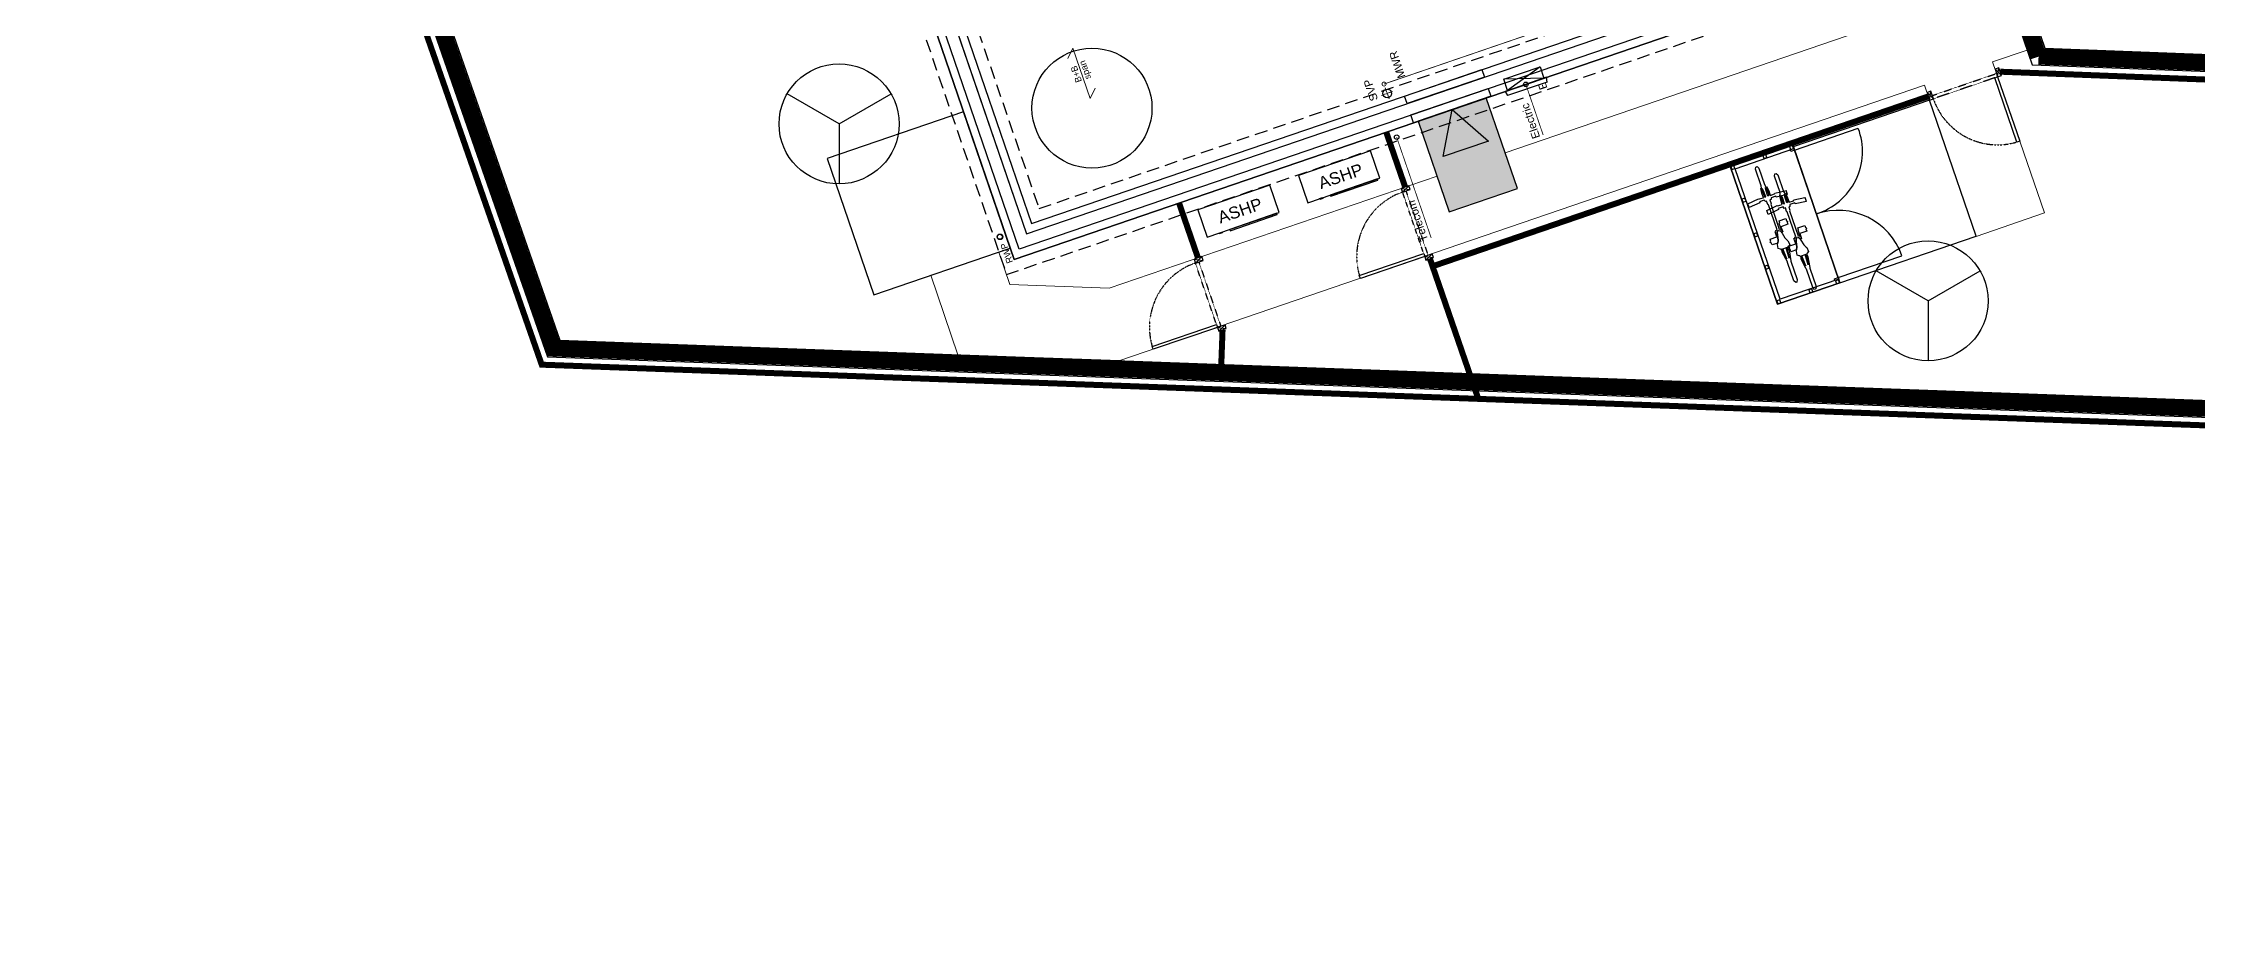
# Model space of a CAD drawing. Extents: x 287880777 to 288144713, y 62793326 to 63089570.
# Drawn here: x 287896322 to 287923253, y 62978732 to 62989810 of the extents above; entities that cross this region are included whole.
import ezdxf

# ---------------------------------------------------------------- set-up
doc = ezdxf.new("R2010")
doc.units = 0
doc.set_wipeout_variables(frame=1)
for name, pattern in [('CENTER', [2, 1.25, -0.25, 0.25, -0.25]), ('DASHED', [1.4, 0.7, -0.7]), ('HIDDEN', [9.525, 6.35, -3.175])]:
    doc.linetypes.add(name, pattern=pattern)
doc.layers.get('0').update_dxf_attribs({"color": 252})
for name, color, linetype in [('drier', 3, 'Continuous'), ('NAR DETAIL', 2, 'Continuous'), ('NAR EXTERNAL WALLS', 2, 'Continuous'), ('NAR PATIO', 3, 'Continuous'), ('NAR TENURE', 211, 'Continuous'), ('Wain-Drainage Foul', 6, 'Continuous'), ('Wain-Drainage Foul Text', 2, 'Continuous'), ('Wain-Electrics', 3, 'Continuous'), ('Wain-Foundation acessories', 9, 'Continuous'), ('Wain-Foundation Line', 9, 'Continuous'), ('Wain-Meter box', 9, 'Continuous'), ('Wain-RWP', 9, 'Continuous'), ('Wain-Services Run (Electric)', 10, 'Continuous'), ('Wain-Services Run (Telecom)', 190, 'Continuous'), ('Wain-Wall (External)', 4, 'Continuous')]:
    doc.layers.add(name, color=color, linetype=linetype)
for name, color, linetype, lineweight in [('NAR CBF', 34, 'FENCELINE2', 0), ('NAR M4(2)', 94, 'Continuous', 30), ('NAR PATHS', 3, 'Continuous', 0), ('Wain-Text', 2, 'Continuous', 25)]:
    doc.layers.add(name, color=color, linetype=linetype, lineweight=lineweight)
for name, color, linetype, true_color in [('NAR DOOR OPENINGS', 140, 'Continuous', 0x00bfff), ('NAR EV CHARGING POINT', 3, 'Continuous', 0x00ff00), ('NAR HIT AND MISS', 30, 'DASHED', 0xeb7500), ('RL-Fittings', 252, 'Continuous', 0x8f8f8e), ('Wain-Services Run (Water', 145, 'Continuous', 0x3481b8)]:
    doc.layers.add(name, color=color, linetype=linetype, true_color=true_color)
for name, color, linetype, lineweight, true_color in [('NAR Retaining Wall', 222, 'Continuous', 13, 0xcc0099), ('Wain-Mains Water Riser', 152, 'Continuous', 25, 0x2776bb), ('Wain-Mains Water Riser Text', 152, 'Continuous', 25, 0x2776bb)]:
    doc.layers.add(name, color=color, linetype=linetype, lineweight=lineweight, true_color=true_color)
doc.styles.get("Standard").update_dxf_attribs({"font": 'arial.ttf'})
doc.linetypes.add('FENCELINE2', pattern='A,0.25,-0.1,[132,ltypeshp.shx,S=0.1,R=0,X=-0.1,Y=0],-0.1,1', length=1.45)

# ---------------------------------------------------------------- blocks, each defined once
blk = doc.blocks.new('Drainage Pipe')
at = {"linetype": 'CENTER', "lineweight": 13, "ltscale": 20}
for p, q in [((-41681, 78687), (-41831, 78687)), ((-41756, 78762), (-41756, 78612))]:
    blk.add_line(p, q, dxfattribs=at)
blk.add_circle((-41756, 78687), 55)
blk = doc.blocks.new('Wall mounted meter - Electric (Plan)')
blk.add_wipeout([(-7157, 85115), (-7157, 84635), (-7007, 84635), (-7007, 85115)])
for p, q in [((-7217, 85137), (-7157, 85147)), ((-7217, 85137), (-7217, 84613)), ((-7157, 85147), (-7157, 84603)), ((-7007, 85115), (-7157, 85115)), ((-7007, 84635), (-7007, 85115)), ((-7157, 84603), (-7217, 84613)), ((-7157, 84635), (-7007, 84635))]:
    blk.add_line(p, q)
at = {"color": 9}
for p, q in [((-7157, 85115), (-7007, 84635)), ((-7007, 85115), (-7157, 84635))]:
    blk.add_line(p, q, dxfattribs=at)
at = {"lineweight": 0, "insert": (-7368, 85117), "char_height": 100, "width": 133.81, "attachment_point": 1, "line_spacing_factor": 0.9}
blk.add_mtext('\\A1;\\pi78.42052,t378.42052;{\\fCalibri|b0|i0|c0|p34;E}', dxfattribs=at)
blk = doc.blocks.new('RWP')
for radius in [35, 31.5]:
    blk.add_circle((35, 35), radius)
blk = doc.blocks.new('Span symbol - Beam & block')
at = {"linetype": 'Continuous', "lineweight": 13}
for p, q in [((-5342, 71790), (-6007, 71790)), ((-6007, 71790), (-5906, 71689)), ((-5442, 71890), (-5342, 71790))]:
    blk.add_line(p, q, dxfattribs=at)
at = {"insert": (-5770, 71896), "char_height": 80, "attachment_point": 1, "line_spacing_factor": 0.9}
blk.add_mtext('B+B\\Pspan', dxfattribs=at)
blk = doc.blocks.new('A$Cee92f38c')
at = {"layer": 'NAR M4(2)', "ltscale": 10, "transparency": 33554585}
h = blk.add_hatch(color=256, dxfattribs=at)
h.dxf.hatch_style = 1
h.paths.add_polyline_path([(0, 1.2), (0.9, 1.2), (0.9, 0), (0, 0)])
at = {"layer": 'NAR M4(2)', "ltscale": 0.25}
blk.add_lwpolyline([(0, 1.2), (0, 0), (0.9, 0), (0.9, 1.2)], close=True, dxfattribs=at)
blk = doc.blocks.new('A$C3d9247a0')
at = {"layer": 'NAR DOOR OPENINGS', "transparency": 33554610}
h = blk.add_hatch(color=256, dxfattribs=at)
h.dxf.hatch_style = 1
h.paths.add_polyline_path([(450, 1200), (150, 680), (750, 680)])
at = {"layer": 'NAR DOOR OPENINGS'}
blk.add_lwpolyline([(450, 1200), (150, 680), (750, 680)], close=True, dxfattribs=at)
at = {"layer": 'NAR M4(2)', "ltscale": 10, "transparency": 33554585, "xscale": -1000, "yscale": 1000, "zscale": 1000}
blk.add_blockref('A$Cee92f38c', (900, 0), dxfattribs=at)
blk = doc.blocks.new('A$Cfbc31330')
at = {"layer": 'RL-Fittings', "ltscale": 0.859024}
for p, q in [((0, 0.288), (0.033, 0.305)), ((0.033, 0.305), (0.301, 0.305)), ((0.301, 0.305), (0.309, 0.305)), ((0.309, 0.305), (0.459, 0.331)), ((0.467, 0.314), (0.351, 0.297)), ((0.351, 0.297), (0.501, 0.306)), ((0.459, 0.331), (0.484, 0.322)), ((0.501, 0.306), (0.467, 0.314)), ((0.484, 0.322), (0.509, 0.331)), ((0.501, 0.322), (0.501, 0.239)), ((0.509, 0.339), (0.526, 0.364)), ((0.509, 0.331), (0.509, 0.339)), ((0.526, 0.364), (0.584, 0.356)), ((0.584, 0.356), (0.601, 0.347)), ((0.601, 0.431), (0.634, 0.431)), ((0.601, 0.347), (0.601, 0.431)), ((0.601, 0.347), (0.634, 0.331)), ((0.634, 0.331), (0.601, 0.347)), ((0.634, 0.439), (0.651, 0.439)), ((0.634, 0.431), (0.634, 0.439)), ((0.634, 0.331), (0.71, 0.314)), ((0.71, 0.314), (0.634, 0.331)), ((0.651, 0.439), (0.651, 0.431)), ((0.651, 0.431), (0.684, 0.431)), ((0.684, 0.431), (0.685, 0.331)), ((0.685, 0.331), (0.76, 0.331)), ((0.71, 0.314), (0.743, 0.306)), ((0.743, 0.306), (0.71, 0.314)), ((0.743, 0.306), (0.76, 0.289)), ((0.76, 0.289), (0.743, 0.306)), ((0.76, 0.331), (0.76, 0.314)), ((0.76, 0.314), (0.776, 0.314)), ((0.776, 0.314), (0.776, 0.297)), ((1.144, 0.298), (1.152, 0.306)), ((1.152, 0.306), (1.202, 0.306)), ((1.194, 0.561), (1.252, 0.561)), ((1.211, 0.402), (1.194, 0.561)), ((1.202, 0.323), (1.227, 0.331)), ((1.202, 0.306), (1.202, 0.323)), ((1.227, 0.402), (1.211, 0.402)), ((1.227, 0.331), (1.227, 0.402)), ((1.252, 0.561), (1.269, 0.402)), ((1.269, 0.402), (1.261, 0.394)), ((1.265, 0.398), (1.261, 0.331)), ((1.261, 0.331), (1.327, 0.331)), ((1.269, 0.314), (1.261, 0.298)), ((1.386, 0.315), (1.269, 0.314)), ((1.327, 0.331), (1.394, 0.323)), ((1.352, 0.298), (1.386, 0.306)), ((1.394, 0.323), (1.394, 0.315)), ((1.394, 0.315), (1.428, 0.306)), ((1.428, 0.306), (1.67, 0.306)), ((1.67, 0.306), (1.698, 0.292)), ((0, 0.272), (0, 0.288)), ((0.033, 0.255), (0, 0.272)), ((0.301, 0.255), (0.033, 0.255)), ((0.309, 0.255), (0.301, 0.255)), ((0.459, 0.23), (0.309, 0.255)), ((0.468, 0.247), (0.351, 0.264)), ((0.351, 0.264), (0.501, 0.255)), ((0.484, 0.239), (0.459, 0.23)), ((0.501, 0.255), (0.468, 0.247)), ((0.509, 0.23), (0.484, 0.239)), ((0.509, 0.222), (0.509, 0.23)), ((0.526, 0.197), (0.509, 0.222)), ((0.584, 0.205), (0.526, 0.197)), ((0.601, 0.214), (0.584, 0.205)), ((0.635, 0.231), (0.601, 0.214)), ((0.71, 0.247), (0.635, 0.231)), ((0.743, 0.256), (0.71, 0.247)), ((0.726, 0.247), (0.718, 0.247)), ((0.726, 0.231), (0.726, 0.247)), ((0.801, 0.231), (0.726, 0.231)), ((0.76, 0.272), (0.743, 0.256)), ((0.76, 0.289), (0.76, 0.281)), ((0.76, 0.281), (0.76, 0.289)), ((0.76, 0.247), (0.76, 0.239)), ((0.776, 0.247), (0.76, 0.247)), ((0.76, 0.239), (0.852, 0.239)), ((0.776, 0.297), (1.144, 0.298)), ((0.776, 0.264), (0.776, 0.247)), ((1.144, 0.264), (0.776, 0.264)), ((0.802, 0.13), (0.801, 0.231)), ((0.835, 0.13), (0.802, 0.13)), ((0.835, 0.122), (0.835, 0.13)), ((0.852, 0.122), (0.835, 0.122)), ((0.852, 0.239), (0.852, 0.231)), ((0.852, 0.231), (0.885, 0.231)), ((0.885, 0.131), (0.852, 0.13)), ((0.852, 0.13), (0.852, 0.122)), ((0.885, 0.231), (0.885, 0.131)), ((1.152, 0.256), (1.144, 0.264)), ((1.202, 0.256), (1.152, 0.256)), ((1.194, 0.001), (1.211, 0.16)), ((1.194, 0), (1.253, 0)), ((1.202, 0.239), (1.202, 0.256)), ((1.227, 0.231), (1.202, 0.239)), ((1.211, 0.16), (1.227, 0.16)), ((1.227, 0.16), (1.227, 0.231)), ((1.269, 0.16), (1.252, 0.001)), ((1.261, 0.298), (1.352, 0.298)), ((1.261, 0.264), (1.352, 0.264)), ((1.269, 0.248), (1.261, 0.264)), ((1.261, 0.231), (1.261, 0.168)), ((1.327, 0.231), (1.261, 0.231)), ((1.261, 0.168), (1.269, 0.16)), ((1.386, 0.248), (1.269, 0.248)), ((1.394, 0.239), (1.327, 0.231)), ((1.352, 0.264), (1.386, 0.256)), ((1.428, 0.256), (1.394, 0.248)), ((1.394, 0.248), (1.394, 0.239)), ((1.67, 0.256), (1.428, 0.256)), ((1.698, 0.271), (1.67, 0.256)), ((1.698, 0.292), (1.698, 0.271))]:
    blk.add_line(p, q, dxfattribs=at)

msp = doc.modelspace()

# ---------------------------------------------------------------- linework, layer by layer
at = {"layer": 'drier'}
for p, q in [((287906270, 62988799), (287905620, 62989174)), ((287906270, 62988799), (287906920, 62989174)), ((287906270, 62988799), (287906270, 62988049)), ((287919880, 62986586), (287919231, 62986961)), ((287919880, 62986586), (287920530, 62986961)), ((287919880, 62986586), (287919880, 62985836))]:
    msp.add_line(p, q, dxfattribs=at)
for centre in [(287906270, 62988799), (287919880, 62986586)]:
    msp.add_circle(centre, 750, dxfattribs=at)
at = {"layer": 'NAR CBF', "ltscale": 1200, "transparency": 33554687, "const_width": 75}
msp.add_lwpolyline([(287920782, 62989452), (287924502, 62989310), (287924344, 62984992)], dxfattribs=at)
at = {"layer": 'NAR CBF', "ltscale": 1200, "transparency": 33554687, "const_width": 75, "elevation": 0}
for points in [[(287913108, 62988697), (287913345, 62988010)], [(287910519, 62987810), (287910756, 62987123)], [(287913655, 62987112), (287914259, 62985361)], [(287911063, 62986224), (287911047, 62985793)]]:
    msp.add_lwpolyline(points, dxfattribs=at)
at = {"layer": 'NAR DETAIL', "linetype": 'DASHED', "ltscale": 0.005, "flags": 128}
msp.add_lwpolyline([(287920750, 62989388), (287919946, 62989113), (287919932, 62989154), (287920736, 62989430)], close=True, dxfattribs=at)
at = {"layer": 'NAR DETAIL', "flags": 128}
for points in [[(287920750, 62989388), (287921026, 62988584), (287920990, 62988572), (287920714, 62989376)], [(287920718, 62989483), (287920750, 62989388), (287920798, 62989404), (287920765, 62989499)], [(287919867, 62989191), (287919899, 62989097), (287919946, 62989113), (287919914, 62989207)]]:
    msp.add_lwpolyline(points, close=True, dxfattribs=at)
for points in [[(287920798, 62989404), (287920718, 62989483)], [(287920750, 62989388), (287920765, 62989499)], [(287919946, 62989113), (287919867, 62989191)], [(287919899, 62989097), (287919914, 62989207)]]:
    msp.add_lwpolyline(points, dxfattribs=at)
at = {"layer": 'NAR DETAIL', "elevation": 0, "flags": 128}
for points in [[(287913028, 62988122), (287912911, 62988463), (287912012, 62988155), (287912129, 62987814)], [(287911771, 62987692), (287911654, 62988032), (287910755, 62987725), (287910872, 62987384)], [(287913392, 62988026), (287913297, 62987993), (287913313, 62987946), (287913408, 62987978)], [(287910802, 62987139), (287910708, 62987107), (287910724, 62987059), (287910819, 62987092)], [(287913589, 62987142), (287912785, 62986867), (287912772, 62986902), (287913577, 62987178)], [(287913683, 62987174), (287913589, 62987142), (287913605, 62987095), (287913700, 62987127)], [(287910999, 62986255), (287910195, 62985980), (287910183, 62986016), (287910987, 62986291)], [(287911094, 62986288), (287910999, 62986255), (287911016, 62986208), (287911110, 62986240)]]:
    msp.add_lwpolyline(points, close=True, dxfattribs=at)
at = {"layer": 'NAR DETAIL', "ltscale": 0.5}
msp.add_lwpolyline([(287917999, 62986543), (287918779, 62986810), (287918188, 62988537), (287917407, 62988270), (287917999, 62986543)], dxfattribs=at)
msp.add_lwpolyline([(287918779, 62986810), (287917999, 62986543), (287917407, 62988270), (287918188, 62988537)], close=True, dxfattribs=at)
at = {"layer": 'NAR DETAIL', "elevation": 0}
for points in [[(287912414, 62987894), (287913003, 62988096), (287912998, 62988112), (287912409, 62987910)], [(287911157, 62987463), (287911746, 62987665), (287911741, 62987681), (287911152, 62987480)], [(287912317, 62987868), (287912279, 62987855), (287912276, 62987865), (287912313, 62987878)], [(287911060, 62987438), (287911022, 62987425), (287911019, 62987434), (287911056, 62987447)]]:
    msp.add_lwpolyline(points, close=True, dxfattribs=at)
at = {"layer": 'NAR DETAIL', "elevation": 0, "flags": 128}
for points in [[(287913297, 62987993), (287913408, 62987978)], [(287913313, 62987946), (287913392, 62988026)], [(287910708, 62987107), (287910819, 62987092)], [(287910724, 62987059), (287910802, 62987139)], [(287913589, 62987142), (287913700, 62987127)], [(287913605, 62987095), (287913683, 62987174)], [(287911016, 62986208), (287911094, 62986288)], [(287910999, 62986255), (287911110, 62986240)]]:
    msp.add_lwpolyline(points, dxfattribs=at)
at = {"layer": 'NAR DETAIL', "linetype": 'DASHED', "ltscale": 0.005, "elevation": 0, "flags": 128}
for points in [[(287913589, 62987142), (287913313, 62987946), (287913355, 62987960), (287913630, 62987156)], [(287910999, 62986255), (287910724, 62987059), (287910766, 62987074), (287911041, 62986269)]]:
    msp.add_lwpolyline(points, close=True, dxfattribs=at)
at = {"layer": 'NAR DETAIL', "linetype": 'DASHED', "ltscale": 0.2}
for centre, start, end in [((287920750, 62989388), 198.9046, 286.4847), ((287913589, 62987142, 0), 108.9046, 196.4847), ((287910999, 62986255, 0), 108.9046, 196.4847)]:
    msp.add_arc(centre, 850, start, end, dxfattribs=at)
at = {"layer": 'NAR EXTERNAL WALLS'}
for points in [[(287916342, 63004335), (287921339, 62989746), (287924828, 62989613), (287924670, 62985295)], [(287916139, 63004266), (287921183, 62989536), (287924605, 62989407), (287924455, 62985303)]]:
    msp.add_lwpolyline(points, dxfattribs=at)
at = {"layer": 'NAR PATIO'}
msp.add_lwpolyline([(287918779, 62986810), (287920482, 62987394), (287919899, 62989097), (287918196, 62988513)], close=True, dxfattribs=at)
at = {"layer": 'NAR PATIO', "elevation": 0}
msp.add_lwpolyline([(287906705, 62986663), (287908408, 62987246), (287907825, 62988949), (287906122, 62988366)], close=True, dxfattribs=at)
at = {"layer": 'NAR Retaining Wall', "linetype": 'DASHED', "ltscale": 250, "const_width": 200}
for points in [[(287916240, 63004300), (287921261, 62989641)], [(287921261, 62989641), (287924717, 62989510), (287924563, 62985299)]]:
    msp.add_lwpolyline(points, dxfattribs=at)
at = {"layer": 'NAR TENURE'}
msp.add_circle((287909431, 62988997), 750, dxfattribs=at)
at = {"layer": 'RL-Fittings', "ltscale": 0.859024}
for p, q in [((287918211, 62988471), (287919008, 62988744)), ((287918757, 62986877), (287919554, 62987150))]:
    msp.add_line(p, q, dxfattribs=at)
at = {"layer": 'RL-Fittings', "ltscale": 0.859024, "flags": 128}
for points in [[(287918757, 62986877), (287918779, 62986810), (287917999, 62986543), (287917407, 62988270), (287918188, 62988537), (287918204, 62988490)], [(287918763, 62986858), (287918030, 62986607), (287917471, 62988239), (287918204, 62988490)]]:
    msp.add_lwpolyline(points, dxfattribs=at)
for points in [[(287918160, 62988480), (287918198, 62988493), (287918185, 62988531), (287918147, 62988518), (287918160, 62988480)], [(287918163, 62988455), (287918157, 62988474), (287918204, 62988490), (287918211, 62988471), (287918163, 62988455)], [(287917427, 62988229), (287917465, 62988242), (287917452, 62988280), (287917414, 62988267), (287917427, 62988229)], [(287917828, 62988366), (287917866, 62988379), (287917853, 62988417), (287917815, 62988404), (287917828, 62988366)], [(287917567, 62987819), (287917605, 62987832), (287917592, 62987870), (287917554, 62987857), (287917567, 62987819)], [(287917715, 62987388), (287917753, 62987401), (287917740, 62987439), (287917702, 62987426), (287917715, 62987388)], [(287917853, 62986983), (287917891, 62986996), (287917878, 62987034), (287917840, 62987021), (287917853, 62986983)], [(287918716, 62986842), (287918709, 62986860), (287918757, 62986877), (287918763, 62986858), (287918716, 62986842)], [(287918735, 62986801), (287918773, 62986814), (287918760, 62986851), (287918722, 62986838), (287918735, 62986801)], [(287918002, 62986550), (287918040, 62986562), (287918027, 62986600), (287917989, 62986587), (287918002, 62986550)], [(287918403, 62986687), (287918441, 62986700), (287918428, 62986738), (287918390, 62986725), (287918403, 62986687)]]:
    msp.add_lwpolyline(points, close=True, dxfattribs=at)
at = {"layer": 'RL-Fittings', "ltscale": 0.859024}
for centre, radius, start, end in [((287918239, 62988457), 821, 287.3621, 20.445), ((287918753, 62986869), 849, 19.3072, 108.4999)]:
    msp.add_arc(centre, radius, start, end, dxfattribs=at)
at = {"layer": 'Wain-Foundation Line', "linetype": 'HIDDEN', "ltscale": 25, "elevation": 0}
for points in [[(287916358, 62997448), (287914196, 63003761), (287902962, 62999913), (287905351, 62992936), (287906203, 62993228), (287908364, 62986915), (287919599, 62990762), (287917209, 62997740)], [(287907852, 62990417), (287908769, 62987741), (287918773, 62991167), (287918141, 62993013), (287913114, 62991291), (287912830, 62992121)]]:
    msp.add_lwpolyline(points, close=True, dxfattribs=at)
at = {"layer": 'Wain-Mains Water Riser', "lineweight": 0}
msp.add_circle((287913081, 62989298, 0), 25, dxfattribs=at)
at = {"layer": 'Wain-Services Run (Telecom)', "const_width": 10, "elevation": 0}
msp.add_lwpolyline([(287913239, 62988633), (287913671, 62987371)], dxfattribs=at)
at = {"layer": 'Wain-Services Run (Telecom)'}
msp.add_circle((287913239, 62988633, 0), 29, dxfattribs=at)
at = {"layer": 'Wain-Services Run (Water', "const_width": 10, "elevation": 0}
msp.add_lwpolyline([(287913081, 62989298), (287920976, 62992001)], dxfattribs=at)
at = {"layer": 'Wain-Wall (External)', "elevation": 0}
for points in [[(287906295, 62993417), (287908457, 62987104), (287919410, 62990855), (287917117, 62997551), (287916265, 62997259), (287914104, 63003572), (287903151, 62999821), (287905444, 62993125)], [(287913335, 62989147), (287914303, 62989479), (287914335, 62989384), (287913368, 62989053)], [(287913416, 62988911), (287914384, 62989242), (287914417, 62989145), (287913450, 62988814)]]:
    msp.add_lwpolyline(points, close=True, dxfattribs=at)
for points in [[(287906565, 62993407), (287908614, 62987425), (287919089, 62991012), (287917566, 62995461)], [(287907655, 62990534), (287908676, 62987552), (287918962, 62991074), (287918225, 62993226)]]:
    msp.add_lwpolyline(points, dxfattribs=at)

# ---------------------------------------------------------------- block references
at = {"layer": 'NAR EV CHARGING POINT', "ltscale": 0.5, "xscale": 900, "yscale": 900, "zscale": 900, "rotation": 108.9035456239108}
for p in [(287918472, 62986899), (287918708, 62986814)]:
    msp.add_blockref('A$Cfbc31330', p, dxfattribs=at)
at = {"layer": 'Wain-Drainage Foul', "lineweight": 0, "rotation": 108.9035456239137}
msp.add_blockref('Drainage Pipe', (287974036, 63054177, 0), dxfattribs=at)
at = {"layer": 'Wain-Foundation acessories', "rotation": 108.9035456239137}
msp.add_blockref('Span symbol - Beam & block', (287975380, 63018058, 0), dxfattribs=at)
at = {"layer": 'Wain-RWP', "rotation": 288.9035456239137}
msp.add_blockref('RWP', (287908236, 62987409, 0), dxfattribs=at)

# ---------------------------------------------------------------- texts
at = {"layer": 'Wain-Drainage Foul Text', "insert": (287912913, 62989073, 0), "char_height": 100, "attachment_point": 1, "rotation": 108.9035, "line_spacing_factor": 0.9}
msp.add_mtext('\\A1;{\\fArial|b0|i0|c0|p34;SVP}', dxfattribs=at)
at = {"layer": 'Wain-Electrics', "lineweight": 0, "char_height": 150, "width": 2397.38, "attachment_point": 7, "rotation": 18.9035, "line_spacing_factor": 0.9}
for insert in [(287912293, 62987980, 0), (287911036, 62987550, 0)]:
    msp.add_mtext('\\A1;ASHP ', dxfattribs=dict(at, insert=insert))
at = {"layer": 'Wain-Mains Water Riser Text', "lineweight": 0, "insert": (287913142, 62989689, 0), "char_height": 100, "attachment_point": 3, "rotation": 108.9035, "line_spacing_factor": 0.9}
msp.add_mtext('MWR', dxfattribs=at)
at = {"layer": 'Wain-RWP', "insert": (287908365, 62987182, 0), "char_height": 80, "attachment_point": 5, "rotation": 108.9035, "line_spacing_factor": 0.9}
msp.add_mtext('RWP', dxfattribs=at)
at = {"layer": 'Wain-Services Run (Telecom)'}
msp.add_text('Telecom', height=100, rotation=108.9035, dxfattribs=at).set_placement((287913634, 62987348, 0))
at = {"layer": 'Wain-Text', "lineweight": 0, "char_height": 150, "width": 2397.38, "attachment_point": 7, "rotation": 18.9035, "line_spacing_factor": 0.9}
for insert in [(287912293, 62987980, 0), (287911036, 62987550, 0)]:
    msp.add_mtext('\\A1;ASHP ', dxfattribs=dict(at, insert=insert))

# ---------------------------------------------------------------- next in the draw order: block references
at = {"layer": 'Wain-Meter box', "xscale": -1, "rotation": 288.9035456239137}
msp.add_blockref('Wall mounted meter - Electric (Plan)', (287832237, 62968568, 0), dxfattribs=at)

# ---------------------------------------------------------------- next in the draw order: linework, layer by layer
at = {"layer": 'Defpoints', "elevation": 0}
msp.add_lwpolyline([(287908457, 62987104), (287906295, 62993417), (287905444, 62993125), (287903151, 62999821), (287914104, 63003572), (287916265, 62997259), (287917117, 62997551), (287919410, 62990855)], close=True, dxfattribs=at)
at = {"layer": 'NAR CBF', "ltscale": 1200, "transparency": 33554687, "const_width": 75}
msp.add_lwpolyline([(287913703, 62987024), (287919883, 62989143)], dxfattribs=at)
at = {"layer": 'NAR EXTERNAL WALLS', "elevation": 0}
for points in [[(287882628, 63039071), (287885860, 63031088), (287893115, 63013167), (287895078, 63007537), (287902626, 62985886), (287914385, 62985456), (287924441, 62985089), (287945274, 62984328), (287975617, 62983220), (287981499, 62983006)], [(287886171, 63030892), (287893316, 63013243), (287895281, 63007608), (287902781, 62986095), (287914393, 62985671), (287924449, 62985303), (287945282, 62984543), (287975624, 62983435), (287981507, 62983220)]]:
    msp.add_lwpolyline(points, dxfattribs=at)
at = {"layer": 'NAR HIT AND MISS', "linetype": 'DASHED', "ltscale": 500, "transparency": 33554687, "const_width": 75}
msp.add_lwpolyline([(288015299, 62979191), (288015304, 62978770), (287999220, 62979356), (287992855, 62982491), (287981803, 62982894), (287975613, 62983120), (287945271, 62984228), (287924438, 62984989), (287914382, 62985356), (287902554, 62985788), (287894983, 63007504), (287893021, 63013132), (287885790, 63030994)], dxfattribs=at)
at = {"layer": 'NAR PATHS', "elevation": 0}
msp.add_lwpolyline([(287919976, 62990282), (287914594, 62988439), (287914359, 62989125), (287913508, 62988834), (287913743, 62988147), (287909647, 62986745), (287908406, 62986790), (287908266, 62987197), (287907415, 62986906), (287907755, 62985913), (287909781, 62985839), (287919835, 62989283), (287920482, 62987393), (287921334, 62987685), (287920687, 62989574), (287921119, 62989722), (287917088, 63001493)], dxfattribs=at)
at = {"layer": 'NAR Retaining Wall', "linetype": 'DASHED', "ltscale": 250, "const_width": 200}
msp.add_lwpolyline([(287981503, 62983113), (287975620, 62983328), (287945278, 62984435), (287924445, 62985196), (287914389, 62985563), (287902703, 62985990), (287895179, 63007572), (287893216, 63013205), (287885960, 63031128), (287882728, 63039111)], dxfattribs=at)
at = {"layer": 'Wain-Services Run (Electric)', "const_width": 10, "elevation": 0}
msp.add_lwpolyline([(287914853, 62989294), (287915070, 62988660)], dxfattribs=at)
at = {"layer": 'Wain-Services Run (Electric)'}
msp.add_circle((287914853, 62989294, 0), 29, dxfattribs=at)
at = {"layer": 'Wain-Wall (External)', "elevation": 0}
msp.add_lwpolyline([(287906359, 62993547), (287905507, 62993255), (287903281, 62999757), (287914040, 63003441), (287916202, 62997129), (287917053, 62997420), (287919280, 62990919), (287908521, 62987234)], close=True, dxfattribs=at)
msp.add_lwpolyline([(287912350, 62994372), (287911958, 62995517), (287906485, 62993643), (287908614, 62987425), (287919089, 62991012), (287917598, 62995366), (287916274, 62994913)], dxfattribs=at)

# ---------------------------------------------------------------- next in the draw order: block references
at = {"layer": 'NAR M4(2)', "xscale": -1, "rotation": 18.90354562391374}
msp.add_blockref('A$C3d9247a0', (287914748, 62987990, 0), dxfattribs=at)

# ---------------------------------------------------------------- next in the draw order: texts
at = {"layer": 'Wain-Services Run (Electric)'}
msp.add_text('Electric ', height=100, rotation=108.9035, dxfattribs=at).set_placement((287915033, 62988634, 0))

doc.saveas('drawing.dxf')
